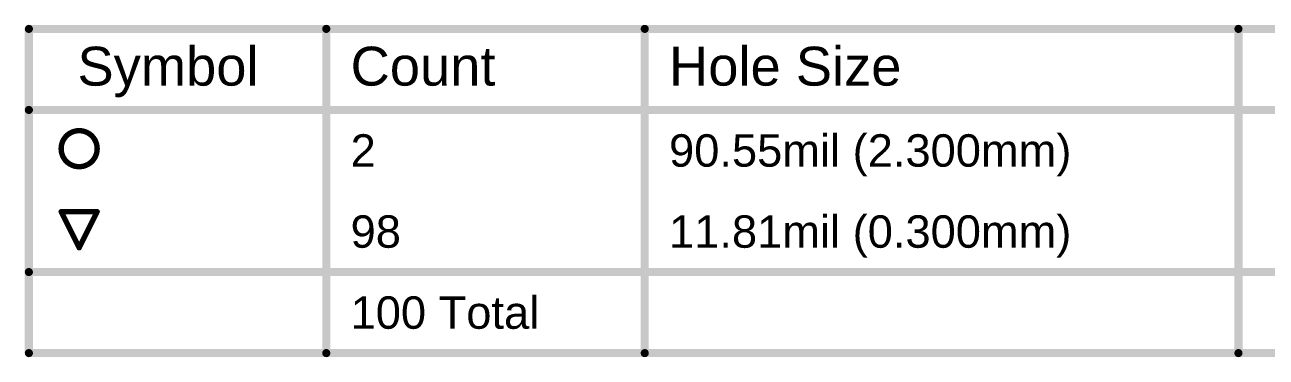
# Model space of a CAD drawing. Header units: inches. Extents: x -9 to 171, y -50 to 39.
# Drawn here: x -7.2 to 51.2, y 23.6 to 39.2 of the extents above; entities that cross this region are included whole.
import ezdxf

# ---------------------------------------------------------------- set-up
doc = ezdxf.new("R2010")
doc.units = ezdxf.units.IN
doc.layers.add('Drill Drawing', color=1, linetype='Continuous')
doc.styles.add('Arial', font='', dxfattribs={"height": 0.2})
doc.styles.get('Arial').set_extended_font_data('Arial')

msp = doc.modelspace()

# ---------------------------------------------------------------- linework, layer by layer
at = {"layer": 'Drill Drawing'}
for points, const_width in [([(-7.049, 39.053), (171.008, 39.053)], 0.381), ([(-7.049, 23.812), (-7.049, 39.053)], 0.381), ([(6.944, 23.812), (6.944, 39.053)], 0.381), ([(21.926, 23.812), (21.926, 39.053)], 0.381), ([(49.858, 23.812), (49.858, 39.053)], 0.381), ([(-7.049, 35.242), (171.008, 35.242)], 0.381), ([(-5.53, 30.459), (-3.836, 30.459)], 0.254), ([(-5.53, 30.459), (-4.683, 28.765)], 0.254), ([(-4.683, 28.765), (-3.836, 30.459)], 0.254), ([(-7.049, 27.622), (171.008, 27.622)], 0.381), ([(-7.049, 23.812), (171.008, 23.812)], 0.381)]:
    msp.add_lwpolyline(points, dxfattribs=dict(at, const_width=const_width))
for points, const_width in [([(-7.144, 39.053, 1), (-6.953, 39.053, 1)], 0.191), ([(-7.144, 39.053, 1), (-6.953, 39.053, 1)], 0.191), ([(6.848, 39.053, 1), (7.039, 39.053, 1)], 0.191), ([(21.831, 39.053, 1), (22.021, 39.053, 1)], 0.191), ([(49.762, 39.053, 1), (49.953, 39.053, 1)], 0.191), ([(-7.144, 35.242, 1), (-6.953, 35.242, 1)], 0.191), ([(-3.836, 33.422, 1), (-5.53, 33.422, 1)], 0.254), ([(-5.593, 33.422, 1), (-5.466, 33.422, 1)], 0.127), ([(-3.9, 33.422, 1), (-3.773, 33.422, 1)], 0.127), ([(-5.593, 30.459, 1), (-5.466, 30.459, 1)], 0.127), ([(-5.593, 30.459, 1), (-5.466, 30.459, 1)], 0.127), ([(-3.9, 30.459, 1), (-3.773, 30.459, 1)], 0.127), ([(-3.9, 30.459, 1), (-3.773, 30.459, 1)], 0.127), ([(-4.747, 28.765, 1), (-4.62, 28.765, 1)], 0.127), ([(-4.747, 28.765, 1), (-4.62, 28.765, 1)], 0.127), ([(-7.144, 27.622, 1), (-6.953, 27.622, 1)], 0.191), ([(-7.144, 23.812, 1), (-6.953, 23.812, 1)], 0.191), ([(-7.144, 23.812, 1), (-6.953, 23.812, 1)], 0.191), ([(6.848, 23.812, 1), (7.039, 23.812, 1)], 0.191), ([(21.831, 23.812, 1), (22.021, 23.812, 1)], 0.191), ([(49.762, 23.812, 1), (49.953, 23.812, 1)], 0.191)]:
    msp.add_lwpolyline(points, format="xyb", close=True, dxfattribs=dict(at, const_width=const_width))

# ---------------------------------------------------------------- texts
at = {"layer": 'Drill Drawing', "style": 'Arial'}
for s, height, p in [('Symbol', 1.8288, (-4.762, 36.386)), ('Count', 1.8288, (8.087, 36.386)), ('Hole Size', 1.8288, (23.069, 36.386)), ('2', 1.524, (8.087, 32.575)), ('90.55mil (2.300mm)', 1.524, (23.069, 32.575)), ('11.81mil (0.300mm)', 1.524, (23.069, 28.765)), ('98', 1.524, (8.087, 28.765)), ('100 Total', 1.524, (8.087, 24.956))]:
    msp.add_text(s, height=height, dxfattribs=at).set_placement(p)

doc.saveas('drawing.dxf')
